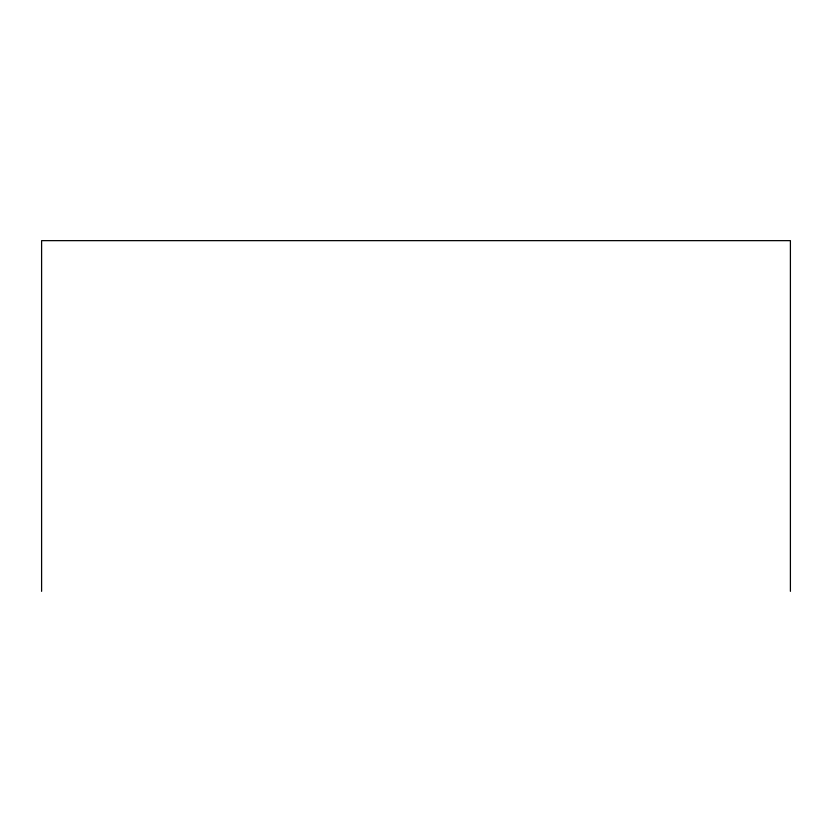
<?xml version="1.0" encoding="UTF-8"?>
<svg xmlns="http://www.w3.org/2000/svg" width="832" height="832" viewBox="0 0 832 832"><rect width="100%" height="100%" fill="white"/><g stroke="black" fill="none" stroke-linecap="round" stroke-linejoin="round"><path stroke-width="1.25" d="M790.4 591.354L790.4 240.646L41.6 240.646L41.6 591.354"/></g></svg>
